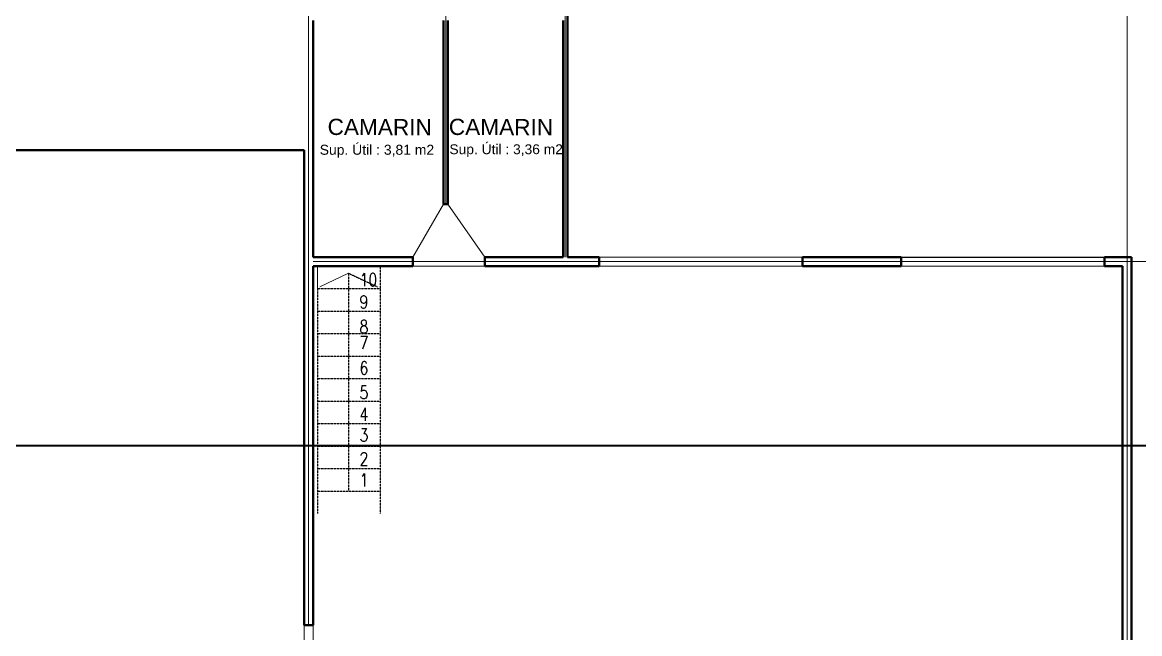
# Model space of a CAD drawing. Header units: inches. Extents: x -955375 to 106222, y -96450 to 64845.
# Drawn here: x 80582 to 93287, y 44062 to 51011 of the extents above; entities that cross this region are included whole.
import ezdxf

# ---------------------------------------------------------------- set-up
doc = ezdxf.new("R2010")
doc.units = ezdxf.units.IN
doc.header["$MEASUREMENT"] = 0
for name, pattern in [('CENTER2', [1.125, 0.75, -0.125, 0.125, -0.125]), ('CONTINUA', [0]), ('HIDDEN', [0.375, 0.25, -0.125])]:
    doc.linetypes.add(name, pattern=pattern)
for name, color, linetype in [('023_MUROS_2', 7, 'Continuous'), ('A_CORTE', 3, 'Continuous'), ('A_TEXTOLOCAL', 3, 'Continuous'), ('DIBUJO', 2, 'Continuous')]:
    doc.layers.add(name, color=color, linetype=linetype)
doc.layers.add('06 textos y cotas', color=4, linetype='Continuous', lineweight=15)
doc.layers.add('ACHUTECH', color=24, linetype='Continuous', lineweight=18)
doc.styles.add('18', font='Romans.shx', dxfattribs={"width": 0.8, "height": 18})
doc.styles.get("Standard").update_dxf_attribs({"font": 'isocp2.shx'})
doc.styles.add('TEXTO-100', font='romans.shx', dxfattribs={"height": 0.15})
doc.dimstyles.new('SUPERPEQUEÑA', dxfattribs={"dimtxt": 0.1, "dimasz": 0.05, "dimexe": 0.1, "dimexo": 0.15, "dimgap": 0.05, "dimtad": 1, "dimzin": 0, "dimdsep": 46, "dimtxsty": 'Standard', "dimblk1": 'CRUZZ', "dimblk2": 'CRUZZ', "dimsah": 1, "dimcen": 0.03, "dimse1": 1, "dimse2": 1, "dimclrd": 109, "dimclre": 4, "dimclrt": 173, "dimadec": 0, "dimazin": 0, "dimtfac": 1, "dimtix": 1, "dimtmove": 1, "dimatfit": 3, "dimldrblk": 'CRUZZ', "dimfxl": 1, "dimtolj": 1, "dimtzin": 0, "dimlwd": -1, "dimarcsym": 0})

# ---------------------------------------------------------------- blocks, each defined once
blk = doc.blocks.new('CRUZ')
at = {"layer": 'DIBUJO', "color": 7, "lineweight": -3}
for p, q in [((-0.2186156304733231, 0), (0.2186156304733231, 0)), ((0, 0.2186156304733231), (0, -0.2186156304733231))]:
    blk.add_line(p, q, dxfattribs=at)
at = {"layer": 'DIBUJO', "color": 7, "lineweight": -3, "const_width": 0.05}
blk.add_lwpolyline([(-0.025000000000091, 0, 1), (0.025000000000091, 0, 1)], format="xyb", close=True, dxfattribs=at)
blk = doc.blocks.new('CRUZZ')
at = {"layer": 'DIBUJO', "color": 3, "xscale": 10, "yscale": 10, "zscale": 10}
blk.add_blockref('CRUZ', (0, 0), dxfattribs=at)
blk = doc.blocks.new('*D137')
at = {"layer": 'ACHUTECH', "color": 7, "ltscale": 500, "transparency": 16777216}
blk.add_line((67501.88872463418, 59645.70909224465), (83785.2617658696, 59645.70909224465), dxfattribs=at)
at = {"layer": 'Defpoints', "color": 0, "linetype": 'CONTINUA', "ltscale": 500, "transparency": 16777216}
for p in [(83785.3117658696, 59645.70909224465), (67501.83872463417, 57577.92450149322), (83785.3117658696, 49558.9277274194)]:
    blk.add_point(p, dxfattribs=at)
at = {"layer": 'ACHUTECH', "color": 7, "linetype": 'CONTINUA', "ltscale": 500, "transparency": 16777216, "xscale": 0.05, "yscale": 0.05, "zscale": 0.05, "rotation": 180}
blk.add_blockref('CRUZZ', (67501.83872463417, 59645.70909224465), dxfattribs=at)
at = {"layer": 'ACHUTECH', "color": 7, "linetype": 'CONTINUA', "ltscale": 500, "transparency": 16777216, "xscale": 0.05, "yscale": 0.05, "zscale": 0.05}
blk.add_blockref('CRUZZ', (83785.3117658696, 59645.70909224465), dxfattribs=at)
at = {"layer": 'ACHUTECH', "color": 7, "linetype": 'CONTINUA', "lineweight": 13, "ltscale": 500, "transparency": 16777216, "insert": (75643.57524525188, 59645.80410700843), "char_height": 0.15, "attachment_point": 5}
blk.add_mtext('\\A1;16283.47', dxfattribs=at)
blk = doc.blocks.new('*D138')
at = {"layer": 'ACHUTECH', "color": 7, "ltscale": 500, "transparency": 16777216}
blk.add_line((83785.3617658696, 59645.70909224465), (83887.5448879877, 59645.70909224465), dxfattribs=at)
at = {"layer": 'Defpoints', "color": 0, "linetype": 'CONTINUA', "ltscale": 500, "transparency": 16777216}
for p in [(83887.5948879877, 59645.70909224465), (83887.5948879877, 51031.80468592304), (83785.3117658696, 49558.9277274194)]:
    blk.add_point(p, dxfattribs=at)
at = {"layer": 'ACHUTECH', "color": 7, "linetype": 'CONTINUA', "ltscale": 500, "transparency": 16777216, "xscale": 0.05, "yscale": 0.05, "zscale": 0.05, "rotation": 180}
blk.add_blockref('CRUZZ', (83785.3117658696, 59645.70909224465), dxfattribs=at)
at = {"layer": 'ACHUTECH', "color": 7, "linetype": 'CONTINUA', "ltscale": 500, "transparency": 16777216, "xscale": 0.05, "yscale": 0.05, "zscale": 0.05}
blk.add_blockref('CRUZZ', (83887.5948879877, 59645.70909224465), dxfattribs=at)
at = {"layer": 'ACHUTECH', "color": 7, "linetype": 'CONTINUA', "lineweight": 13, "ltscale": 500, "transparency": 16777216, "insert": (83836.45332692865, 59645.80410700843), "char_height": 0.15, "attachment_point": 5}
blk.add_mtext('\\A1;102.28', dxfattribs=at)
blk = doc.blocks.new('*D143')
at = {"layer": 'ACHUTECH', "color": 7, "ltscale": 500, "transparency": 16777216}
blk.add_line((86782.25724393586, 59645.70909224465), (93093.02587863542, 59645.70909224465), dxfattribs=at)
at = {"layer": 'Defpoints', "color": 0, "linetype": 'CONTINUA', "ltscale": 500, "transparency": 16777216}
for p in [(93093.07587863543, 59645.70909224465), (86782.20724393586, 51082.9462469822), (93093.07587863543, 48239.4754520932)]:
    blk.add_point(p, dxfattribs=at)
at = {"layer": 'ACHUTECH', "color": 7, "linetype": 'CONTINUA', "ltscale": 500, "transparency": 16777216, "xscale": 0.05, "yscale": 0.05, "zscale": 0.05, "rotation": 180}
blk.add_blockref('CRUZZ', (86782.20724393586, 59645.70909224465), dxfattribs=at)
at = {"layer": 'ACHUTECH', "color": 7, "linetype": 'CONTINUA', "ltscale": 500, "transparency": 16777216, "xscale": 0.05, "yscale": 0.05, "zscale": 0.05}
blk.add_blockref('CRUZZ', (93093.07587863543, 59645.70909224465), dxfattribs=at)
at = {"layer": 'ACHUTECH', "color": 7, "linetype": 'CONTINUA', "lineweight": 13, "ltscale": 500, "transparency": 16777216, "insert": (89937.64156128565, 59645.80409224465), "char_height": 0.15, "attachment_point": 5}
blk.add_mtext('\\A1;6310.87', dxfattribs=at)
blk = doc.blocks.new('*D144')
at = {"layer": 'ACHUTECH', "color": 7, "ltscale": 500, "transparency": 16777216}
blk.add_line((93093.12587863543, 59645.70909224465), (93195.30900075375, 59645.70909224465), dxfattribs=at)
at = {"layer": 'Defpoints', "color": 0, "linetype": 'CONTINUA', "ltscale": 500, "transparency": 16777216}
for p in [(93195.35900075376, 59645.70909224465), (93195.35900075376, 48341.75857421166), (93093.07587863543, 48239.4754520932)]:
    blk.add_point(p, dxfattribs=at)
at = {"layer": 'ACHUTECH', "color": 7, "linetype": 'CONTINUA', "ltscale": 500, "transparency": 16777216, "xscale": 0.05, "yscale": 0.05, "zscale": 0.05, "rotation": 180}
blk.add_blockref('CRUZZ', (93093.07587863543, 59645.70909224465), dxfattribs=at)
at = {"layer": 'ACHUTECH', "color": 7, "linetype": 'CONTINUA', "ltscale": 500, "transparency": 16777216, "xscale": 0.05, "yscale": 0.05, "zscale": 0.05}
blk.add_blockref('CRUZZ', (93195.35900075376, 59645.70909224465), dxfattribs=at)
at = {"layer": 'ACHUTECH', "color": 7, "linetype": 'CONTINUA', "lineweight": 13, "ltscale": 500, "transparency": 16777216, "insert": (93144.21743969459, 59645.80410700843), "char_height": 0.15, "attachment_point": 5}
blk.add_mtext('\\A1;102.28', dxfattribs=at)
blk = doc.blocks.new('*D159')
at = {"layer": 'ACHUTECH', "color": 7, "ltscale": 500, "transparency": 16777216}
blk.add_line((85933.30733035432, 59885.50862510275), (87143.16750820166, 59885.50862510275), dxfattribs=at)
at = {"layer": 'Defpoints', "color": 0, "linetype": 'CONTINUA', "ltscale": 500, "transparency": 16777216}
for p in [(87143.21750820166, 59885.50862510275), (85933.25733035432, 51082.9462469822), (87143.21750820166, 48341.75857421155)]:
    blk.add_point(p, dxfattribs=at)
at = {"layer": 'ACHUTECH', "color": 7, "linetype": 'CONTINUA', "ltscale": 500, "transparency": 16777216, "xscale": 0.05, "yscale": 0.05, "zscale": 0.05, "rotation": 180}
blk.add_blockref('CRUZZ', (85933.25733035432, 59885.50862510275), dxfattribs=at)
at = {"layer": 'ACHUTECH', "color": 7, "linetype": 'CONTINUA', "ltscale": 500, "transparency": 16777216, "xscale": 0.05, "yscale": 0.05, "zscale": 0.05}
blk.add_blockref('CRUZZ', (87143.21750820166, 59885.50862510275), dxfattribs=at)
at = {"layer": 'ACHUTECH', "color": 7, "linetype": 'CONTINUA', "lineweight": 13, "ltscale": 500, "transparency": 16777216, "insert": (86538.23741927798, 59885.60363986653), "char_height": 0.15, "attachment_point": 5}
blk.add_mtext('\\A1;1209.96', dxfattribs=at)
blk = doc.blocks.new('*D160')
at = {"layer": 'ACHUTECH', "color": 7, "ltscale": 500, "transparency": 16777216}
blk.add_line((87143.26750820166, 59885.50862510275), (89454.76606807459, 59885.50862510275), dxfattribs=at)
at = {"layer": 'Defpoints', "color": 0, "linetype": 'CONTINUA', "ltscale": 500, "transparency": 16777216}
for p in [(89454.8160680746, 59885.50862510275), (87143.21750820166, 48341.75857421155), (89454.8160680746, 48341.75857421166)]:
    blk.add_point(p, dxfattribs=at)
at = {"layer": 'ACHUTECH', "color": 7, "linetype": 'CONTINUA', "ltscale": 500, "transparency": 16777216, "xscale": 0.05, "yscale": 0.05, "zscale": 0.05, "rotation": 180}
blk.add_blockref('CRUZZ', (87143.21750820166, 59885.50862510275), dxfattribs=at)
at = {"layer": 'ACHUTECH', "color": 7, "linetype": 'CONTINUA', "ltscale": 500, "transparency": 16777216, "xscale": 0.05, "yscale": 0.05, "zscale": 0.05}
blk.add_blockref('CRUZZ', (89454.8160680746, 59885.50862510275), dxfattribs=at)
at = {"layer": 'ACHUTECH', "color": 7, "linetype": 'CONTINUA', "lineweight": 13, "ltscale": 500, "transparency": 16777216, "insert": (88299.01678813813, 59885.60363986653), "char_height": 0.15, "attachment_point": 5}
blk.add_mtext('\\A1;2311.60', dxfattribs=at)
blk = doc.blocks.new('*D161')
at = {"layer": 'ACHUTECH', "color": 7, "ltscale": 500, "transparency": 16777216}
blk.add_line((89454.8660680746, 59885.50862510275), (90576.86107452512, 59885.50862510275), dxfattribs=at)
at = {"layer": 'Defpoints', "color": 0, "linetype": 'CONTINUA', "ltscale": 500, "transparency": 16777216}
for p in [(90576.91107452512, 59885.50862510275), (89454.8160680746, 48341.75857421166), (90576.91107452512, 48341.75857421166)]:
    blk.add_point(p, dxfattribs=at)
at = {"layer": 'ACHUTECH', "color": 7, "linetype": 'CONTINUA', "ltscale": 500, "transparency": 16777216, "xscale": 0.05, "yscale": 0.05, "zscale": 0.05, "rotation": 180}
blk.add_blockref('CRUZZ', (89454.8160680746, 59885.50862510275), dxfattribs=at)
at = {"layer": 'ACHUTECH', "color": 7, "linetype": 'CONTINUA', "ltscale": 500, "transparency": 16777216, "xscale": 0.05, "yscale": 0.05, "zscale": 0.05}
blk.add_blockref('CRUZZ', (90576.91107452512, 59885.50862510275), dxfattribs=at)
at = {"layer": 'ACHUTECH', "color": 7, "linetype": 'CONTINUA', "lineweight": 13, "ltscale": 500, "transparency": 16777216, "insert": (90015.86357129985, 59885.60363986653), "char_height": 0.15, "attachment_point": 5}
blk.add_mtext('\\A1;1122.10', dxfattribs=at)
blk = doc.blocks.new('*D162')
at = {"layer": 'ACHUTECH', "color": 7, "ltscale": 500, "transparency": 16777216}
blk.add_line((90576.96107452513, 59885.50862510275), (92888.45963439852, 59885.50862510275), dxfattribs=at)
at = {"layer": 'Defpoints', "color": 0, "linetype": 'CONTINUA', "ltscale": 500, "transparency": 16777216}
for p in [(92888.50963439852, 59885.50862510275), (90576.91107452512, 48341.75857421166), (92888.50963439852, 48341.75857421166)]:
    blk.add_point(p, dxfattribs=at)
at = {"layer": 'ACHUTECH', "color": 7, "linetype": 'CONTINUA', "ltscale": 500, "transparency": 16777216, "xscale": 0.05, "yscale": 0.05, "zscale": 0.05, "rotation": 180}
blk.add_blockref('CRUZZ', (90576.91107452512, 59885.50862510275), dxfattribs=at)
at = {"layer": 'ACHUTECH', "color": 7, "linetype": 'CONTINUA', "ltscale": 500, "transparency": 16777216, "xscale": 0.05, "yscale": 0.05, "zscale": 0.05}
blk.add_blockref('CRUZZ', (92888.50963439852, 59885.50862510275), dxfattribs=at)
at = {"layer": 'ACHUTECH', "color": 7, "linetype": 'CONTINUA', "lineweight": 13, "ltscale": 500, "transparency": 16777216, "insert": (91732.71035446183, 59885.60363986653), "char_height": 0.15, "attachment_point": 5}
blk.add_mtext('\\A1;2311.60', dxfattribs=at)
blk = doc.blocks.new('*D163')
at = {"layer": 'ACHUTECH', "color": 7, "ltscale": 500, "transparency": 16777216}
blk.add_line((92888.55963439852, 59885.50862510275), (93093.02587863542, 59885.50862510275), dxfattribs=at)
at = {"layer": 'Defpoints', "color": 0, "linetype": 'CONTINUA', "ltscale": 500, "transparency": 16777216}
for p in [(93093.07587863543, 59885.50862510275), (92888.50963439852, 48341.75857421166), (93093.07587863543, 48239.4754520932)]:
    blk.add_point(p, dxfattribs=at)
at = {"layer": 'ACHUTECH', "color": 7, "linetype": 'CONTINUA', "ltscale": 500, "transparency": 16777216, "xscale": 0.05, "yscale": 0.05, "zscale": 0.05, "rotation": 180}
blk.add_blockref('CRUZZ', (92888.50963439852, 59885.50862510275), dxfattribs=at)
at = {"layer": 'ACHUTECH', "color": 7, "linetype": 'CONTINUA', "ltscale": 500, "transparency": 16777216, "xscale": 0.05, "yscale": 0.05, "zscale": 0.05}
blk.add_blockref('CRUZZ', (93093.07587863543, 59885.50862510275), dxfattribs=at)
at = {"layer": 'ACHUTECH', "color": 7, "linetype": 'CONTINUA', "lineweight": 13, "ltscale": 500, "transparency": 16777216, "insert": (92990.79275651698, 59885.60363986653), "char_height": 0.15, "attachment_point": 5}
blk.add_mtext('\\A1;204.57', dxfattribs=at)
blk = doc.blocks.new('*D178')
at = {"layer": 'ACHUTECH', "color": 7, "ltscale": 500, "transparency": 16777216}
blk.add_line((6285.440136827592, 60544.61916596607), (93195.30900075375, 60544.61916596607), dxfattribs=at)
at = {"layer": 'Defpoints', "color": 0, "linetype": 'CONTINUA', "ltscale": 500, "transparency": 16777216}
for p in [(93195.35900075376, 60544.61916596607), (93195.35900075376, 48341.75857421166), (6285.390136827591, 47809.8863391949)]:
    blk.add_point(p, dxfattribs=at)
at = {"layer": 'ACHUTECH', "color": 7, "linetype": 'CONTINUA', "ltscale": 500, "transparency": 16777216, "xscale": 0.05, "yscale": 0.05, "zscale": 0.05, "rotation": 180}
blk.add_blockref('CRUZZ', (6285.390136827592, 60544.61916596607), dxfattribs=at)
at = {"layer": 'ACHUTECH', "color": 7, "linetype": 'CONTINUA', "ltscale": 500, "transparency": 16777216, "xscale": 0.05, "yscale": 0.05, "zscale": 0.05}
blk.add_blockref('CRUZZ', (93195.35900075376, 60544.61916596607), dxfattribs=at)
at = {"layer": 'ACHUTECH', "color": 7, "linetype": 'CONTINUA', "lineweight": 13, "ltscale": 500, "transparency": 16777216, "insert": (49740.37456879067, 60544.71416596607), "char_height": 0.15, "attachment_point": 5}
blk.add_mtext('\\A1;86909.97', dxfattribs=at)
blk = doc.blocks.new('*D60')
at = {"layer": 'ACHUTECH', "color": 7, "ltscale": 500, "transparency": 16777216}
blk.add_line((94440.9339175739, 51031.75468592306), (94440.9339175739, 48341.80857421168), dxfattribs=at)
at = {"layer": 'Defpoints', "color": 0, "linetype": 'CONTINUA', "ltscale": 500, "transparency": 16777216}
for p in [(87218.3344773833, 51031.80468592307), (93682.62779525995, 48341.75857421168), (94440.9339175739, 48341.75857421168)]:
    blk.add_point(p, dxfattribs=at)
at = {"layer": 'ACHUTECH', "color": 7, "linetype": 'CONTINUA', "ltscale": 500, "transparency": 16777216, "xscale": 0.05, "yscale": 0.05, "zscale": 0.05}
for p, rotation in [((94440.9339175739, 51031.80468592307), 90), ((94440.9339175739, 48341.75857421168), 270)]:
    blk.add_blockref('CRUZZ', p, dxfattribs=dict(at, rotation=rotation))
at = {"layer": 'ACHUTECH', "color": 7, "linetype": 'CONTINUA', "lineweight": 13, "ltscale": 500, "transparency": 16777216, "insert": (94440.83890281012, 49686.78163006734), "char_height": 0.15, "attachment_point": 5, "rotation": 90}
blk.add_mtext('\\A1;2690.05', dxfattribs=at)
blk = doc.blocks.new('*D76')
at = {"layer": 'ACHUTECH', "color": 7, "ltscale": 500, "transparency": 16777216}
blk.add_line((94744.43397885225, 59050.75145999701), (94744.43397885225, 43237.88078050838), dxfattribs=at)
at = {"layer": 'Defpoints', "color": 0, "linetype": 'CONTINUA', "ltscale": 500, "transparency": 16777216}
for p in [(31396.5237982554, 59050.801459997), (93748.31504157571, 43237.83078050838), (94744.43397885225, 43237.83078050838)]:
    blk.add_point(p, dxfattribs=at)
at = {"layer": 'ACHUTECH', "color": 7, "linetype": 'CONTINUA', "ltscale": 500, "transparency": 16777216, "xscale": 0.05, "yscale": 0.05, "zscale": 0.05}
for p, rotation in [((94744.43397885225, 59050.80145999701), 90), ((94744.43397885225, 43237.83078050838), 270)]:
    blk.add_blockref('CRUZZ', p, dxfattribs=dict(at, rotation=rotation))
at = {"layer": 'ACHUTECH', "color": 7, "linetype": 'CONTINUA', "lineweight": 13, "ltscale": 500, "transparency": 16777216, "insert": (94744.33896408847, 51144.31612025265), "char_height": 0.15, "attachment_point": 5, "rotation": 90}
blk.add_mtext('\\A1;15812.97', dxfattribs=at)
blk = doc.blocks.new('*D209')
at = {"layer": 'ACHUTECH', "color": 7, "ltscale": 500, "transparency": 16777216}
blk.add_line((95544.06483844615, 59153.03458211519), (95544.06483844617, 15079.33726133732), dxfattribs=at)
at = {"layer": 'Defpoints', "color": 0, "linetype": 'CONTINUA', "ltscale": 500, "transparency": 16777216}
for p in [(30945.85087955169, 59153.08458211519), (85094.53572898336, 15079.28726133732), (95544.06483844617, 15079.28726133732)]:
    blk.add_point(p, dxfattribs=at)
at = {"layer": 'ACHUTECH', "color": 7, "linetype": 'CONTINUA', "ltscale": 500, "transparency": 16777216, "xscale": 0.05, "yscale": 0.05, "zscale": 0.05}
for p, rotation in [((95544.06483844615, 59153.0845821152), 90), ((95544.06483844617, 15079.28726133732), 270)]:
    blk.add_blockref('CRUZZ', p, dxfattribs=dict(at, rotation=rotation))
at = {"layer": 'ACHUTECH', "color": 7, "linetype": 'CONTINUA', "lineweight": 13, "ltscale": 500, "transparency": 16777216, "insert": (95543.96983844615, 37116.18592172622), "char_height": 0.15, "attachment_point": 5, "rotation": 90}
blk.add_mtext('\\A1;44073.80', dxfattribs=at)

msp = doc.modelspace()

# ---------------------------------------------------------------- linework, layer by layer
at = {"color": 7}
msp.add_line((90576.91107452512, 48341.75857421143), (92888.50963439852, 48341.75857421143), dxfattribs=at)
at = {"layer": '023_MUROS_2', "color": 7, "lineweight": 50}
for p, q in [((86782.20724393586, 51082.9462469822), (86782.20724393586, 48341.75857421166)), ((83887.5948879877, 51031.80468592304), (83887.5948879877, 48341.75857421166)), ((85370.70015870356, 51031.80468592304), (85370.70015870321, 48945.22899470937)), ((85421.84171976232, 51031.80468592304), (85421.84171976232, 48945.22899470937)), ((86731.06568287699, 51031.80468592304), (86731.06568287699, 48341.75857421166)), ((83785.3117658696, 49558.9277274194), (67501.83872463417, 49558.9277274194)), ((83785.3117658696, 44158.37887957275), (83785.3117658696, 49558.9277274194)), ((85370.70015870321, 48945.22899470937), (85421.84171976232, 48945.22899470937)), ((85022.93754350116, 48341.75857421166), (83887.5948879877, 48341.75857421166)), ((85022.93754350116, 48239.4754520932), (85022.93754350116, 48341.75857421166)), ((85841.20252044816, 48341.75857421166), (86731.06568287652, 48341.75857421166)), ((85841.2025204477, 48239.4754520932), (85841.2025204477, 48341.75857421166)), ((86782.20724393586, 48341.75857421166), (87143.21750820166, 48341.75857421155)), ((87143.2175082012, 48341.75857421123), (87143.21750820166, 48239.47545209341)), ((89454.8160680746, 48341.75857421166), (89768.87440979041, 48341.75857421166)), ((89454.8160680746, 48341.75857421123), (89454.8160680746, 48239.47545209341)), ((89768.87440979041, 48341.75857421143), (90576.91107452466, 48341.75857421143)), ((90576.91107452512, 48239.4754520932), (90576.91107452512, 48341.75857421166)), ((92888.50963439852, 48341.75857421143), (93195.35900075376, 48341.75857421166)), ((92888.50963439852, 48239.4754520932), (92888.50963439852, 48341.75857421166)), ((93195.35900075376, 48341.75857421166), (93195.35900075376, 43237.83078050836)), ((85022.93754350116, 48239.47545209373), (83887.5948879877, 48239.4754520932)), ((83887.5948879877, 48239.4754520932), (83887.5948879877, 44158.37887957275)), ((85841.2025204477, 48239.47545209341), (87143.2175082012, 48239.47545209341)), ((89454.8160680746, 48239.47545209341), (89768.87440978995, 48239.47545209341)), ((89768.87440979041, 48239.47545209341), (90576.91107452512, 48239.47545209341)), ((92888.50963439852, 48239.47545209341), (93093.07587863543, 48239.4754520932)), ((93093.07587863543, 48239.4754520932), (93093.07587863543, 43237.83078050836)), ((83887.5948879877, 44158.37887957275), (83785.3117658696, 44158.37887957275))]:
    msp.add_line(p, q, dxfattribs=at)
at = {"layer": '06 textos y cotas', "color": 7, "linetype": 'CENTER2', "lineweight": 5}
for p, q in [((83836.45332692847, 44158.37887957275), (83836.45332692847, 60935.98005214147)), ((85396.27093923277, 60935.98005214147), (85396.27093923277, 48945.22899470937)), ((86756.63646340654, 60935.98005214141), (86756.63646340654, 48341.75857421166)), ((93144.21743969488, 60935.98005214147), (93144.2174396943, 22658.4666103046)), ((83887.5948879877, 48290.61701315227), (96031.68717033847, 48290.61701315227))]:
    msp.add_line(p, q, dxfattribs=at)
at = {"layer": '06 textos y cotas', "color": 7, "linetype": 'HIDDEN', "lineweight": -3}
for p, q in [((84292.60851589082, 48158.36653529045), (84292.60851589082, 45682.39739913563)), ((84292.60851589082, 48158.36653529045), (84619.91450666888, 48004.9418521129)), ((84654.71830387501, 47983.76764679744), (84654.71830387501, 48239.47545209352)), ((83938.73644904715, 47983.76764679744), (84654.71830387501, 47983.76764679744)), ((83938.73644904715, 47983.76764679744), (83938.73644904797, 45426.68959383974)), ((84654.71830387501, 45426.68959383974), (84654.71830387501, 47983.76764679744)), ((83938.73644904715, 47728.05984150167), (84654.71830387501, 47728.05984150167)), ((83938.73644904715, 47472.35203620591), (84654.71830387501, 47472.35203620591)), ((83938.73644904715, 47216.64423091013), (84654.71830387501, 47216.64423091013)), ((83938.73644904715, 46960.93642561436), (84654.71830387501, 46960.93642561436)), ((83938.73644904715, 46705.22862031859), (84654.71830387501, 46705.22862031859)), ((83938.73644904715, 46449.52081502281), (84654.71830387501, 46449.52081502281)), ((83938.73644904715, 46193.81300972705), (84654.71830387501, 46193.81300972705)), ((83938.73644904715, 45938.10520443128), (84654.71830387501, 45938.10520443128)), ((83938.73644904715, 45682.39739913552), (84654.71830387501, 45682.39739913552))]:
    msp.add_line(p, q, dxfattribs=at)
at = {"layer": 'A_CORTE', "color": 7, "linetype": 'HIDDEN', "lineweight": 40, "ltscale": 3}
msp.add_line((97545.11001221368, 46197.59609558417), (53134.86732921083, 46197.59609558417), dxfattribs=at)
at = {"layer": 'ACHUTECH', "color": 7, "linetype": 'CONTINUA', "lineweight": 13, "ltscale": 500}
for p, q in [((85370.70015870321, 48945.22899470937), (85022.93754350116, 48341.75857421166)), ((85421.84171976232, 48945.22899470937), (85841.2025204477, 48341.75857421166)), ((87143.21750820166, 48341.75857421155), (89454.8160680746, 48341.75857421166)), ((83938.73644904715, 48239.4754520932), (83938.73644904715, 47983.76764679744)), ((84292.60851589082, 48158.36653529045), (83965.30252511195, 48004.9418521129)), ((85022.93754350116, 48239.4754520932), (85841.2025204477, 48239.47545209341)), ((87143.21750820166, 48239.47545209341), (89454.8160680746, 48239.47545209341)), ((90576.91107452512, 48239.4754520932), (92888.50963439852, 48239.4754520932)), ((83785.3117658696, 41979.74837845267), (83785.3117658696, 44158.37887957275)), ((83887.5948879877, 44158.37887957275), (83887.5948879877, 41979.74837845267))]:
    msp.add_line(p, q, dxfattribs=at)

# ---------------------------------------------------------------- texts
at = {"color": 7, "attachment_point": 7}
for s, insert, char_height, width in [('{\\fArial|b0|i0|c0|p34;Sup. Útil : 3,81 m2}', (83963.66100530472, 49471.37791152668), 113.25804770597, 1847.755481424934), ('{\\fArial|b0|i0|c0|p34;Sup. Útil : 3,36 m2}', (85438.77359930072, 49478.19071962028), 112.3103933913378, 1832.294916018551)]:
    msp.add_mtext(s, dxfattribs=dict(at, insert=insert, char_height=char_height, width=width))
at = {"layer": '06 textos y cotas', "color": 7, "linetype": 'HIDDEN', "lineweight": -3, "style": '18', "width": 0.8}
for s, p in [('10', (84416.62698243899, 48011.51710872374)), ('9', (84416.62698243899, 47759.38526272208)), ('8', (84416.62698243899, 47476.37205426578)), ('7', (84416.62698243899, 47296.28173261916)), ('6', (84416.62698243899, 47008.12462802934)), ('5', (84416.62698243899, 46730.26430853335)), ('4', (84416.62698243899, 46480.79433885313)), ('3', (84416.62698243899, 46245.99166741534)), ('2', (84416.62698243899, 45974.66913199164)), ('1', (84416.62698243899, 45734.64162899247))]:
    msp.add_text(s, height=147.2876958503636, dxfattribs=at).set_placement(p)
at = {"layer": 'A_TEXTOLOCAL', "color": 7, "char_height": 184.1096198129545, "width": 4924.448233419575, "attachment_point": 3, "rotation": 359.7791331870157, "style": 'TEXTO-100'}
for insert in [(85239.41492580622, 49910.23005601922), (86618.42816647097, 49910.23005601922)]:
    msp.add_mtext('{\\fArial|b0|i0|c0|p34;CAMARIN}', dxfattribs=dict(at, insert=insert))

# ---------------------------------------------------------------- dimensions: what is measured, and where the dimension line sits
at = {"layer": 'ACHUTECH', "color": 7, "linetype": 'CONTINUA', "lineweight": 13, "ltscale": 500}
for base, p1, p2, picture, middle in [((93195.35900075376, 60544.61916596607), (6285.390136827591, 47809.8863391949), (93195.35900075376, 48341.75857421166), '*D178', (49740.37456879067, 60544.71416596607)), ((87143.21750820166, 59885.50862510275), (85933.25733035432, 51082.9462469822), (87143.21750820166, 48341.75857421155), '*D159', (86538.23741927798, 59885.60363986653)), ((89454.8160680746, 59885.50862510275), (87143.21750820166, 48341.75857421155), (89454.8160680746, 48341.75857421166), '*D160', (88299.01678813813, 59885.60363986653)), ((90576.91107452512, 59885.50862510275), (89454.8160680746, 48341.75857421166), (90576.91107452512, 48341.75857421166), '*D161', (90015.86357129985, 59885.60363986653)), ((92888.50963439852, 59885.50862510275), (90576.91107452512, 48341.75857421166), (92888.50963439852, 48341.75857421166), '*D162', (91732.71035446183, 59885.60363986653)), ((93093.07587863543, 59885.50862510275), (92888.50963439852, 48341.75857421166), (93093.07587863543, 48239.4754520932), '*D163', (92990.79275651698, 59885.60363986653)), ((83785.3117658696, 59645.70909224465), (67501.83872463417, 57577.92450149322), (83785.3117658696, 49558.9277274194), '*D137', (75643.57524525188, 59645.80410700843)), ((83887.5948879877, 59645.70909224465), (83785.3117658696, 49558.9277274194), (83887.5948879877, 51031.80468592304), '*D138', (83836.45332692865, 59645.80410700843)), ((93093.07587863543, 59645.70909224465), (86782.20724393586, 51082.9462469822), (93093.07587863543, 48239.4754520932), '*D143', (89937.64156128565, 59645.80409224465)), ((93195.35900075376, 59645.70909224465), (93093.07587863543, 48239.4754520932), (93195.35900075376, 48341.75857421166), '*D144', (93144.21743969459, 59645.80410700843))]:
    dim = msp.add_linear_dim(base=base, p1=p1, p2=p2, dimstyle='SUPERPEQUEÑA', override={"dimtxt": 0.15, "dimgap": 0.02, "dimclrd": 7, "dimclrt": 7, "dimfxl": 0.2}, dxfattribs=at)
    dim.commit()
    dim.dimension.update_dxf_attribs({"geometry": picture, "text_midpoint": middle})
for base, p1, p2, picture, middle in [((95544.06483844617, 15079.28726133732), (30945.85087955168, 59153.08458211516), (85094.53572898333, 15079.28726133731), '*D209', (95543.96983844615, 37116.18592172622)), ((94744.43397885225, 43237.83078050838), (31396.52379825539, 59050.80145999698), (93748.31504157568, 43237.83078050836), '*D76', (94744.33896408847, 51144.31612025265)), ((94440.9339175739, 48341.75857421168), (87218.33447738327, 51031.80468592304), (93682.62779525992, 48341.75857421166), '*D60', (94440.83890281012, 49686.78163006734))]:
    dim = msp.add_linear_dim(base=base, p1=p1, p2=p2, angle=90, dimstyle='SUPERPEQUEÑA', override={"dimtxt": 0.15, "dimgap": 0.02, "dimclrd": 7, "dimclrt": 7, "dimfxl": 0.2}, dxfattribs=at)
    dim.commit()
    dim.dimension.update_dxf_attribs({"geometry": picture, "text_midpoint": middle})

doc.saveas('drawing.dxf')
